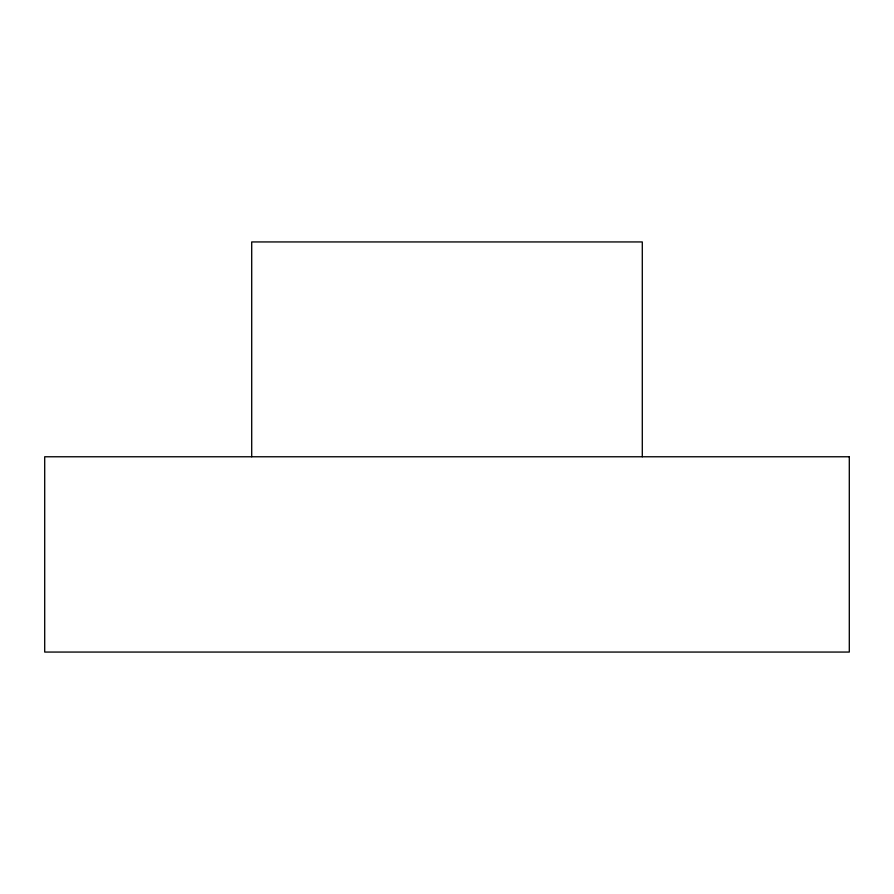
<?xml version="1.0" encoding="UTF-8"?>
<svg xmlns="http://www.w3.org/2000/svg" width="894" height="894" viewBox="0 0 894 894"><rect width="100%" height="100%" fill="white"/><g stroke="black" fill="none" stroke-linecap="round" stroke-linejoin="round"><path stroke-width="1.34" d="M642.294 456.767L642.294 241.939L251.706 241.939L251.706 456.767M849.3 456.767L44.7 456.767L44.7 652.061L849.3 652.061L849.3 456.767"/></g></svg>
